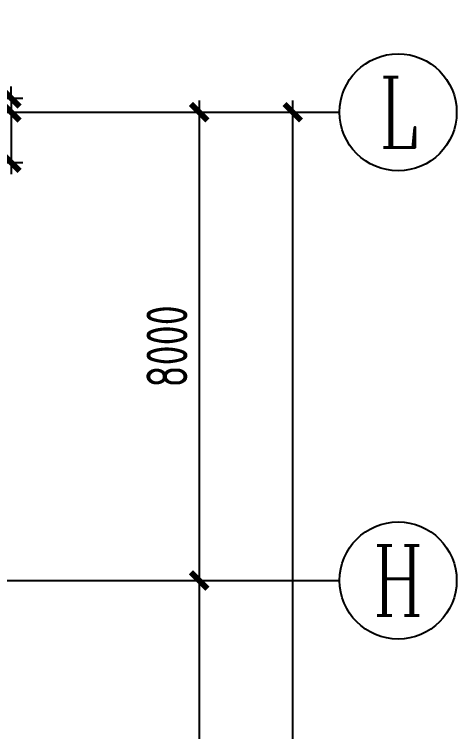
# Model space of a CAD drawing. Extents: x -2746917 to -971774, y -3334247 to -3250358.
# Drawn here: x -2223238 to -2219459, y -3285967 to -3279839 of the extents above; entities that cross this region are included whole.
import ezdxf
from ezdxf.enums import TextEntityAlignment as Align

# ---------------------------------------------------------------- set-up
doc = ezdxf.new("R2010")
doc.units = 0
doc.header["$LTSCALE"] = 1000
doc.header["$MEASUREMENT"] = 0
doc.header["$PDMODE"] = 35
doc.linetypes.add('DOTE', pattern=[2.42, 2, -0.2, 0.02, -0.2])
doc.layers.get('0').update_dxf_attribs({"linetype": 'CONTINUOUS'})
doc.layers.get('Defpoints').update_dxf_attribs({"linetype": 'CONTINUOUS'})
for name, color, linetype in [('AXIS', 253, 'DOTE'), ('DIM', 3, 'CONTINUOUS'), ('NUM', 7, 'CONTINUOUS')]:
    doc.layers.add(name, color=color, linetype=linetype)
doc.styles.add('TSSD_Axis', font='Complex.shx', dxfattribs={"width": 0.7, "bigfont": 'hztxt.shx'})
doc.styles.add('TSSD_Dimension', font='tssdeng.shx', dxfattribs={"width": 0.75, "bigfont": 'Hztxt.shx'})
doc.dimstyles.new('TSSD_200_100', dxfattribs={"dimtxt": 350, "dimasz": 100, "dimexe": 100, "dimexo": 250, "dimgap": 100, "dimtad": 1, "dimdec": 0, "dimlfac": 2, "dimzin": 0, "dimdsep": 46, "dimtxsty": 'TSSD_Dimension', "dimblk": 'ARCHTICK', "dimcen": 0, "dimdle": 100, "dimclrt": 7, "dimadec": 0, "dimazin": 0, "dimtfac": 1, "dimtdec": 0, "dimtix": 1, "dimtmove": 2, "dimatfit": 3, "dimfxl": 1, "dimtolj": 1, "dimtzin": 0, "dimarcsym": 0})

# ---------------------------------------------------------------- blocks, each defined once
blk = doc.blocks.new('_ArchTick')
at = {"color": 0, "const_width": 0.5}
blk.add_lwpolyline([(-0.707, -0.707), (0.707, 0.707)], dxfattribs=at)
blk = doc.blocks.new('*D1405')
at = {"layer": 'Defpoints', "color": 0, "ltscale": 1.5}
for p in [(-2223233.7, -3280675.3), (-2223233.7, -3284675.3), (-2221658.7, -3284675.3)]:
    blk.add_point(p, dxfattribs=at)
at = {"layer": 'DIM', "color": 0, "lineweight": -2, "ltscale": 1.5}
for p, q in [((-2221658.7, -3280575.3), (-2221658.7, -3284775.3)), ((-2222983.7, -3280675.3), (-2221558.7, -3280675.3)), ((-2222983.7, -3284675.3), (-2221558.7, -3284675.3))]:
    blk.add_line(p, q, dxfattribs=at)
at = {"layer": 'DIM', "color": 0, "lineweight": -2, "ltscale": 1.5, "xscale": 100, "yscale": 100, "zscale": 100}
for p, rotation in [((-2221658.7, -3280675.3), 90), ((-2221658.7, -3284675.3), 270)]:
    blk.add_blockref('_ArchTick', p, dxfattribs=dict(at, rotation=rotation))
at = {"layer": 'DIM', "color": 7, "ltscale": 1.5, "insert": (-2221933.7, -3282675.3), "char_height": 350, "attachment_point": 5, "rotation": 90, "style": 'TSSD_Dimension'}
blk.add_mtext('\\A1;8000', dxfattribs=at)
blk = doc.blocks.new('*D1406')
at = {"layer": 'Defpoints', "color": 0, "ltscale": 1.5}
for p in [(-2223233.7, -3284675.3), (-2223233.7, -3288675.3), (-2221658.7, -3288675.3)]:
    blk.add_point(p, dxfattribs=at)
at = {"layer": 'DIM', "color": 0, "lineweight": -2, "ltscale": 1.5}
for p, q in [((-2221658.7, -3284575.3), (-2221658.7, -3288775.3)), ((-2222983.7, -3284675.3), (-2221558.7, -3284675.3)), ((-2222983.7, -3288675.3), (-2221558.7, -3288675.3))]:
    blk.add_line(p, q, dxfattribs=at)
at = {"layer": 'DIM', "color": 0, "lineweight": -2, "ltscale": 1.5, "xscale": 100, "yscale": 100, "zscale": 100}
for p, rotation in [((-2221658.7, -3284675.3), 90), ((-2221658.7, -3288675.3), 270)]:
    blk.add_blockref('_ArchTick', p, dxfattribs=dict(at, rotation=rotation))
at = {"layer": 'DIM', "color": 7, "ltscale": 1.5, "insert": (-2221933.7, -3286675.3), "char_height": 350, "attachment_point": 5, "rotation": 90, "style": 'TSSD_Dimension'}
blk.add_mtext('\\A1;8000', dxfattribs=at)
blk = doc.blocks.new('*D1411')
at = {"layer": 'Defpoints', "color": 0, "ltscale": 1.5}
for p in [(-2223233.7, -3280675.3), (-2220858.7, -3280675.3), (-2223233.7, -3304675.3)]:
    blk.add_point(p, dxfattribs=at)
at = {"layer": 'DIM', "color": 0, "lineweight": -2, "ltscale": 1.5}
for p, q in [((-2220858.7, -3304775.3), (-2220858.7, -3280575.3)), ((-2222983.7, -3280675.3), (-2220758.7, -3280675.3)), ((-2222983.7, -3304675.3), (-2220758.7, -3304675.3))]:
    blk.add_line(p, q, dxfattribs=at)
at = {"layer": 'DIM', "color": 0, "lineweight": -2, "ltscale": 1.5, "xscale": 100, "yscale": 100, "zscale": 100}
for p, rotation in [((-2220858.7, -3280675.3), 90), ((-2220858.7, -3304675.3), 270)]:
    blk.add_blockref('_ArchTick', p, dxfattribs=dict(at, rotation=rotation))
at = {"layer": 'DIM', "color": 7, "ltscale": 1.5, "insert": (-2221133.7, -3292675.3), "char_height": 350, "attachment_point": 5, "rotation": 90, "style": 'TSSD_Dimension'}
blk.add_mtext('\\A1;48000', dxfattribs=at)
blk = doc.blocks.new('ts_axno')
at = {"color": 0, "linetype": 'ByBlock', "lineweight": -2}
blk.add_circle((0, 0), 0.5, dxfattribs=at)
at = {"color": 0, "linetype": 'ByBlock', "lineweight": -2, "style": 'TSSD_Axis', "width": 0.7}
blk.add_attdef('A', text='', height=0.6, dxfattribs=at).set_placement((0, 0), align=Align.MIDDLE_CENTER)
blk = doc.blocks.new('*D2635')
at = {"layer": 'Defpoints', "color": 0, "ltscale": 1.5}
for p in [(-2224113.7, -3280555.3), (-2224113.7, -3280675.3), (-2223264, -3280675.3)]:
    blk.add_point(p, dxfattribs=at)
at = {"layer": 'DIM', "color": 0, "lineweight": -2, "ltscale": 1.5}
for p, q in [((-2223264, -3280555.3), (-2223264, -3280455.3)), ((-2223863.7, -3280555.3), (-2223164, -3280555.3)), ((-2223264, -3280555.3), (-2223264, -3280675.3)), ((-2223863.7, -3280675.3), (-2223164, -3280675.3)), ((-2223264, -3280675.3), (-2223264, -3280775.3))]:
    blk.add_line(p, q, dxfattribs=at)
at = {"layer": 'DIM', "color": 0, "lineweight": -2, "ltscale": 1.5, "xscale": 100, "yscale": 100, "zscale": 100}
for p, rotation in [((-2223264, -3280555.3), 270), ((-2223264, -3280675.3), 90)]:
    blk.add_blockref('_ArchTick', p, dxfattribs=dict(at, rotation=rotation))
at = {"layer": 'DIM', "color": 7, "ltscale": 1.5, "insert": (-2223539, -3280236.1), "char_height": 350, "attachment_point": 5, "rotation": 90, "style": 'TSSD_Dimension'}
blk.add_mtext('\\A1;240', dxfattribs=at)
blk = doc.blocks.new('*D2636')
at = {"layer": 'Defpoints', "color": 0, "ltscale": 1.5}
for p in [(-2224113.7, -3280675.3), (-2224113.7, -3281105.3), (-2223264, -3281105.3)]:
    blk.add_point(p, dxfattribs=at)
at = {"layer": 'DIM', "color": 0, "lineweight": -2, "ltscale": 1.5}
for p, q in [((-2223264, -3280575.3), (-2223264, -3281205.3)), ((-2223863.7, -3280675.3), (-2223164, -3280675.3)), ((-2223863.7, -3281105.3), (-2223164, -3281105.3))]:
    blk.add_line(p, q, dxfattribs=at)
at = {"layer": 'DIM', "color": 0, "lineweight": -2, "ltscale": 1.5, "xscale": 100, "yscale": 100, "zscale": 100}
for p, rotation in [((-2223264, -3280675.3), 90), ((-2223264, -3281105.3), 270)]:
    blk.add_blockref('_ArchTick', p, dxfattribs=dict(at, rotation=rotation))
at = {"layer": 'DIM', "color": 7, "ltscale": 1.5, "insert": (-2223539, -3281424.6), "char_height": 350, "attachment_point": 5, "rotation": 90, "style": 'TSSD_Dimension'}
blk.add_mtext('\\A1;860', dxfattribs=at)

msp = doc.modelspace()

# ---------------------------------------------------------------- linework, layer by layer
at = {"layer": 'AXIS', "ltscale": 1.5}
for p, q in [((-2268133.71, -3280675.34), (-2223233.71, -3280675.34)), ((-2268133.71, -3284675.34), (-2223233.71, -3284675.34))]:
    msp.add_line(p, q, dxfattribs=at)
at = {"layer": 'NUM', "ltscale": 1.5}
for p, q in [((-2223233.71, -3280675.34), (-2220458.71, -3280675.34)), ((-2223233.71, -3284675.34), (-2220458.71, -3284675.34))]:
    msp.add_line(p, q, dxfattribs=at)

# ---------------------------------------------------------------- block references
at = {"layer": 'NUM'}
ref = msp.add_blockref('ts_axno', (-2219958.71, -3280675.34), dxfattribs=dict(at, xscale=1000, yscale=1000, zscale=1000))
ref.add_attrib('G', 'L', dxfattribs={"height": 600, "style": 'TSSD_Axis', "width": 0.7}).set_placement((-2219958.71, -3280675.34), align=Align.MIDDLE_CENTER)
ref = msp.add_blockref('ts_axno', (-2219958.71, -3284675.34), dxfattribs=dict(at, xscale=1000, yscale=1000, zscale=1000))
ref.add_attrib('F', 'H', dxfattribs={"height": 600, "style": 'TSSD_Axis', "width": 0.7}).set_placement((-2219958.71, -3284675.34), align=Align.MIDDLE_CENTER)

# ---------------------------------------------------------------- dimensions: what is measured, and where the dimension line sits
at = {"layer": 'DIM', "ltscale": 1.5}
for base, p1, p2, picture, middle in [((-2223264, -3280675.34), (-2224113.71, -3280555.34), (-2224113.71, -3280675.34), '*D2635', (-2223539, -3280236.08)), ((-2223264, -3281105.34), (-2224113.71, -3280675.34), (-2224113.71, -3281105.34), '*D2636', (-2223539, -3281424.61))]:
    dim = msp.add_linear_dim(base=base, p1=p1, p2=p2, angle=90, dimstyle='TSSD_200_100', dxfattribs=at)
    dim.commit()
    dim.dimension.update_dxf_attribs({"geometry": picture, "text_midpoint": middle, "dimtype": 160})
for base, p1, p2, picture, middle in [((-2221658.71, -3284675.34), (-2223233.71, -3280675.34), (-2223233.71, -3284675.34), '*D1405', (-2221933.71, -3282675.34)), ((-2220858.71, -3280675.34), (-2223233.71, -3304675.34), (-2223233.71, -3280675.34), '*D1411', (-2221133.71, -3292675.34)), ((-2221658.71, -3288675.34), (-2223233.71, -3284675.34), (-2223233.71, -3288675.34), '*D1406', (-2221933.71, -3286675.34))]:
    dim = msp.add_linear_dim(base=base, p1=p1, p2=p2, angle=270, dimstyle='TSSD_200_100', dxfattribs=at)
    dim.commit()
    dim.dimension.update_dxf_attribs({"geometry": picture, "text_midpoint": middle})

doc.saveas('drawing.dxf')
